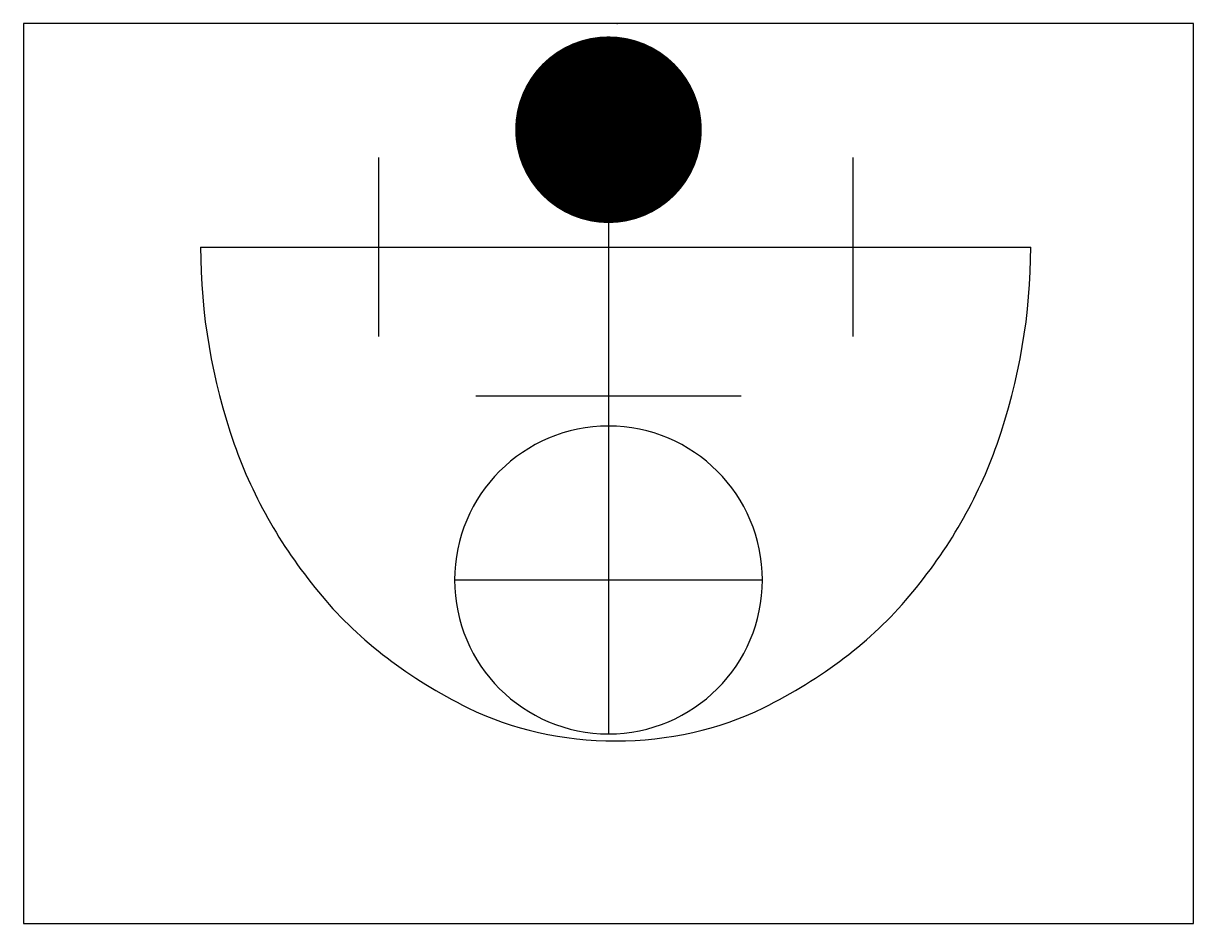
# Model space of a CAD drawing. Extents: x -335 to 315, y -500 to 0.
import ezdxf

# ---------------------------------------------------------------- set-up
doc = ezdxf.new("R2010")
doc.units = 0
doc.header["$LTSCALE"] = 1000
doc.header["$MEASUREMENT"] = 0
doc.layers.add('TJ(给排水专业S)', color=7, linetype='CONTINUOUS')

# ---------------------------------------------------------------- blocks, each defined once
blk = doc.blocks.new('普通区洗脸盆')
at = {"layer": 'TJ(给排水专业S)', "color": 0}
for p, q in [((-320.14, 500), (329.86, 500)), ((-320.14, 0), (-320.14, 500)), ((329.86, 500), (329.86, 0)), ((4.86, 223.29), (4.86, 395)), ((-80.63, 309.14), (90.34, 309.14)), ((4.86, 59.06), (4.86, 275.06)), ((78.62, 207.07), (-68.9, 207.07)), ((-122.92, 74.52, -2160), (-122.92, 173.88, -2160)), ((140.6, 74.52, -2160), (140.6, 173.88, -2160)), ((-221.74, 124.2, -2160), (239.42, 124.2, -2160)), ((329.86, 0), (-320.14, 0))]:
    blk.add_line(p, q, dxfattribs=at)
at = {"layer": 'TJ(给排水专业S)', "color": 0, "const_width": 51.84}
blk.add_lwpolyline([(30.78, 59.06, -1), (-21.06, 59.06, -1)], format="xyb", close=True, dxfattribs=at)
at = {"layer": 'TJ(给排水专业S)', "color": 0}
blk.add_circle((4.86, 309.14), 85.49, dxfattribs=at)
at = {"layer": 'TJ(给排水专业S)', "color": 0, "extrusion": (0, 0, -1)}
for centre, major_axis, start_param, end_param in [((8.84, 285.45, -2160), (150, 0), 4.133493, 4.712389), ((8.84, 285.45, -2160), (-150, 0), 1.570796, 2.149692), ((75.67, 208.35, -2160), (272.15, 0), 3.70646, 4.133493), ((-57.99, 208.35, -2160), (-272.15, 0), 2.149692, 2.576726), ((182, 157.53, -2160), (398.03, 0), 3.398308, 3.70646), ((-164.31, 157.53, -2160), (398.03, 0), -0.564867, -0.256716), ((350.38, 124.2, -2160), (-572.12, 0), 0, 0.256716), ((-332.7, 124.2, -2160), (-572.12, 0), 2.884877, 3.141593)]:
    blk.add_ellipse(centre, major_axis=major_axis, ratio=0.754098, start_param=start_param, end_param=end_param, dxfattribs=at)
at = {"layer": 'TJ(给排水专业S)', "color": 0}
for p in [(4.86, 309.14), (4.86, 59.06, -1), (9.72, 30), (9.72, 0)]:
    blk.add_point(p, dxfattribs=at)

msp = doc.modelspace()

# ---------------------------------------------------------------- block references
at = {"layer": 'TJ(给排水专业S)', "xscale": -1, "rotation": 180}
msp.add_blockref('普通区洗脸盆', (-14.58, 0), dxfattribs=at)

doc.saveas('drawing.dxf')
